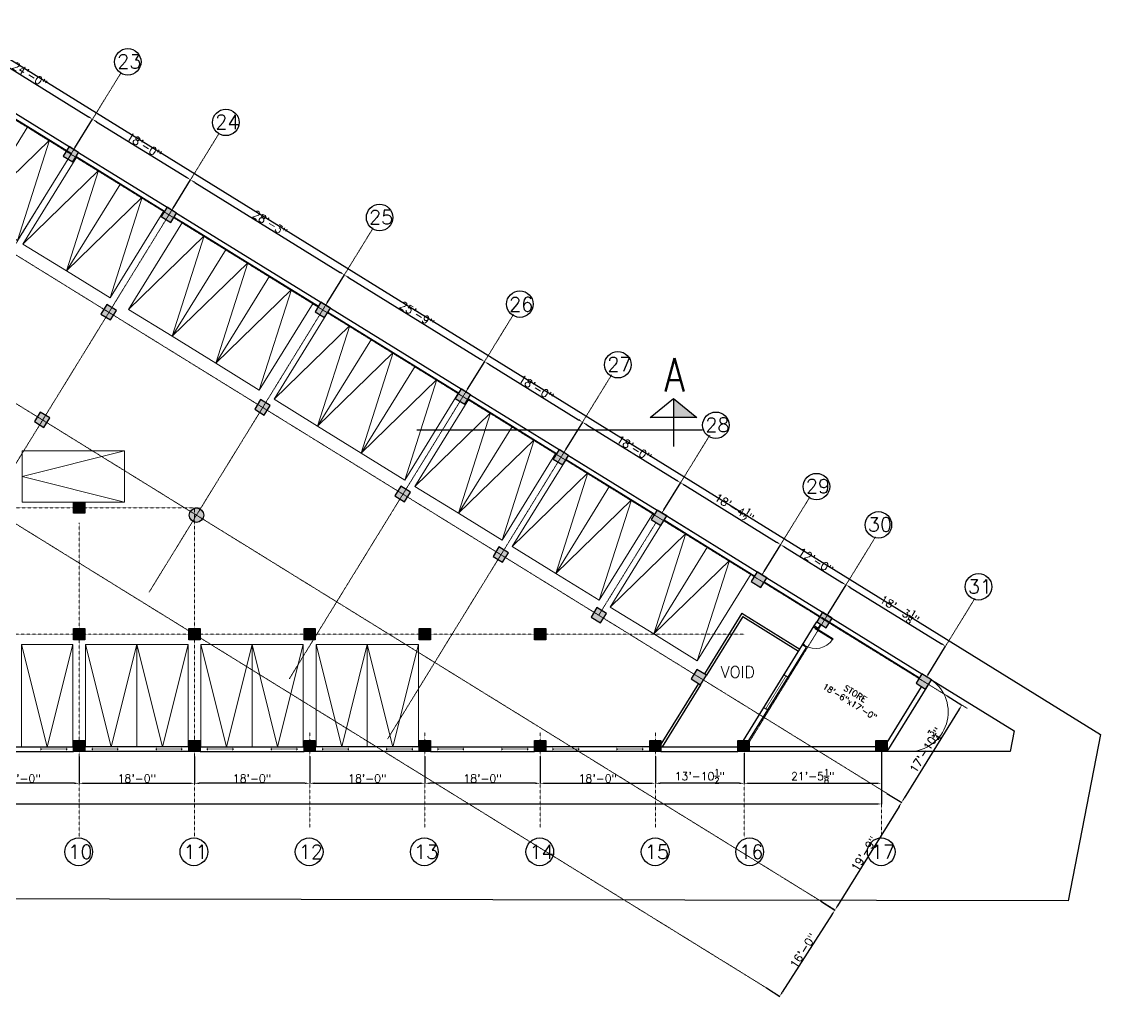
# Model space of a CAD drawing. Header units: inches. Extents: x -110725 to 51121, y 8404 to 44825.
# Drawn here: x -71027 to -69005, y 20104 to 21932 of the extents above; entities that cross this region are included whole.
import ezdxf
from ezdxf.enums import TextEntityAlignment as Align

# ---------------------------------------------------------------- set-up
doc = ezdxf.new("R2010")
doc.units = ezdxf.units.IN
doc.header["$LTSCALE"] = 0.1
doc.header["$MEASUREMENT"] = 0
doc.linetypes.add('CENTER', pattern=[2, 1.25, -0.25, 0.25, -0.25])
doc.linetypes.add('DASHED', pattern=[0.75, 0.5, -0.25])
doc.layers.get('0').update_dxf_attribs({"color": 1, "lineweight": 0})
doc.layers.get('Defpoints').update_dxf_attribs({"lineweight": 0})
for name, color, linetype in [('building', 6, 'Continuous'), ('Column Hatch', 7, 'Continuous'), ('COLUMNS', 200, 'Continuous'), ('GF', 1, 'Continuous'), ('GFT', 4, 'Continuous'), ('GFW', 5, 'Continuous'), ('PAIL', 10, 'Continuous')]:
    doc.layers.add(name, color=color, linetype=linetype)
for name, color, linetype, lineweight in [('CAR', 4, 'Continuous', 0), ('dim', 252, 'Continuous', 0), ('DOOR', 32, 'Continuous', 0), ('GRID', 8, 'CENTER', 0), ('terj block plan', 30, 'Continuous', 0), ('TEXT', 3, 'Continuous', 0)]:
    doc.layers.add(name, color=color, linetype=linetype, lineweight=lineweight)
doc.styles.add('ROMAND', font='romand.shx')
doc.styles.add('style1', font='simplex.shx', dxfattribs={"width": 0.8})
doc.dimstyles.new('DIM', dxfattribs={"dimtxt": 15, "dimasz": 9, "dimexe": 0.25, "dimexo": 3, "dimgap": 0.125, "dimtad": 1, "dimdec": 3, "dimzin": 3, "dimdsep": 46, "dimlunit": 4, "dimtxsty": 'ROMAND', "dimcen": 0.125, "dimaunit": 1, "dimadec": 0, "dimazin": 0, "dimtfac": 0.75, "dimtdec": 3, "dimtix": 1, "dimtofl": 0, "dimtmove": 2, "dimatfit": 3, "dimfxl": 1, "dimtolj": 1, "dimtzin": 3, "dimarcsym": 1})

# ---------------------------------------------------------------- blocks, each defined once
blk = doc.blocks.new('*D2836')
at = {"layer": 'Defpoints', "color": 0, "transparency": 16777216}
for p in [(-70487, 20557.5), (-70271, 20557.5), (-70271, 20504)]:
    blk.add_point(p, dxfattribs=at)
at = {"layer": 'dim', "color": 0, "lineweight": -2, "transparency": 16777216}
for p, q in [((-70487, 20554.5), (-70487, 20503.7)), ((-70271, 20554.5), (-70271, 20503.7)), ((-70478, 20504), (-70280, 20504))]:
    blk.add_line(p, q, dxfattribs=at)
at = {"layer": 'dim', "color": 0, "transparency": 16777216}
for points in [[(-70478, 20505.5), (-70478, 20502.5), (-70487, 20504)], [(-70280, 20505.5), (-70280, 20502.5), (-70271, 20504)]]:
    blk.add_solid(points, dxfattribs=at)
at = {"layer": 'dim', "color": 0, "transparency": 16777216, "insert": (-70379, 20513), "char_height": 15, "attachment_point": 5, "style": 'ROMAND'}
blk.add_mtext('\\A1;18\'-0"', dxfattribs=at)
blk = doc.blocks.new('*D2837')
at = {"layer": 'Defpoints', "color": 0, "transparency": 16777216}
for p in [(-70703, 20557.5), (-70487, 20557.5), (-70703, 20504)]:
    blk.add_point(p, dxfattribs=at)
at = {"layer": 'dim', "color": 0, "lineweight": -2, "transparency": 16777216}
for p, q in [((-70703, 20554.5), (-70703, 20503.7)), ((-70487, 20554.5), (-70487, 20503.7)), ((-70496, 20504), (-70694, 20504))]:
    blk.add_line(p, q, dxfattribs=at)
at = {"layer": 'dim', "color": 0, "transparency": 16777216}
for points in [[(-70694, 20505.5), (-70694, 20502.5), (-70703, 20504)], [(-70496, 20505.5), (-70496, 20502.5), (-70487, 20504)]]:
    blk.add_solid(points, dxfattribs=at)
at = {"layer": 'dim', "color": 0, "transparency": 16777216, "insert": (-70595, 20513), "char_height": 15, "attachment_point": 5, "style": 'ROMAND'}
blk.add_mtext('\\A1;18\'-0"', dxfattribs=at)
blk = doc.blocks.new('*D2838')
at = {"layer": 'Defpoints', "color": 0, "transparency": 16777216}
for p in [(-71135, 20557.5), (-70919, 20557.5), (-71135, 20504)]:
    blk.add_point(p, dxfattribs=at)
at = {"layer": 'dim', "color": 0, "lineweight": -2, "transparency": 16777216}
for p, q in [((-71135, 20554.5), (-71135, 20503.7)), ((-70919, 20554.5), (-70919, 20503.7)), ((-70928, 20504), (-71126, 20504))]:
    blk.add_line(p, q, dxfattribs=at)
at = {"layer": 'dim', "color": 0, "transparency": 16777216}
for points in [[(-71126, 20505.5), (-71126, 20502.5), (-71135, 20504)], [(-70928, 20505.5), (-70928, 20502.5), (-70919, 20504)]]:
    blk.add_solid(points, dxfattribs=at)
at = {"layer": 'dim', "color": 0, "transparency": 16777216, "insert": (-71027, 20513), "char_height": 15, "attachment_point": 5, "style": 'ROMAND'}
blk.add_mtext('\\A1;18\'-0"', dxfattribs=at)
blk = doc.blocks.new('*D2839')
at = {"layer": 'Defpoints', "color": 0, "transparency": 16777216}
for p in [(-70919, 20557.5), (-70703, 20557.5), (-70703, 20504)]:
    blk.add_point(p, dxfattribs=at)
at = {"layer": 'dim', "color": 0, "lineweight": -2, "transparency": 16777216}
for p, q in [((-70919, 20554.5), (-70919, 20503.7)), ((-70703, 20554.5), (-70703, 20503.7)), ((-70910, 20504), (-70712, 20504))]:
    blk.add_line(p, q, dxfattribs=at)
at = {"layer": 'dim', "color": 0, "transparency": 16777216}
for points in [[(-70910, 20505.5), (-70910, 20502.5), (-70919, 20504)], [(-70712, 20505.5), (-70712, 20502.5), (-70703, 20504)]]:
    blk.add_solid(points, dxfattribs=at)
at = {"layer": 'dim', "color": 0, "transparency": 16777216, "insert": (-70811, 20513), "char_height": 15, "attachment_point": 5, "style": 'ROMAND'}
blk.add_mtext('\\A1;18\'-0"', dxfattribs=at)
blk = doc.blocks.new('*D2840')
at = {"layer": 'Defpoints', "color": 0, "transparency": 16777216}
for p in [(-70271, 20557.5), (-70055, 20557.5), (-70271, 20504)]:
    blk.add_point(p, dxfattribs=at)
at = {"layer": 'dim', "color": 0, "lineweight": -2, "transparency": 16777216}
for p, q in [((-70271, 20554.5), (-70271, 20503.7)), ((-70055, 20554.5), (-70055, 20503.7)), ((-70064, 20504), (-70262, 20504))]:
    blk.add_line(p, q, dxfattribs=at)
at = {"layer": 'dim', "color": 0, "transparency": 16777216}
for points in [[(-70262, 20505.5), (-70262, 20502.5), (-70271, 20504)], [(-70064, 20505.5), (-70064, 20502.5), (-70055, 20504)]]:
    blk.add_solid(points, dxfattribs=at)
at = {"layer": 'dim', "color": 0, "transparency": 16777216, "insert": (-70163, 20513), "char_height": 15, "attachment_point": 5, "style": 'ROMAND'}
blk.add_mtext('\\A1;18\'-0"', dxfattribs=at)
blk = doc.blocks.new('*D2841')
at = {"layer": 'Defpoints', "color": 0, "transparency": 16777216}
for p in [(-70055, 20557.5), (-69839, 20557.5), (-69839, 20504)]:
    blk.add_point(p, dxfattribs=at)
at = {"layer": 'dim', "color": 0, "lineweight": -2, "transparency": 16777216}
for p, q in [((-70055, 20554.5), (-70055, 20503.7)), ((-69839, 20554.5), (-69839, 20503.7)), ((-70046, 20504), (-69848, 20504))]:
    blk.add_line(p, q, dxfattribs=at)
at = {"layer": 'dim', "color": 0, "transparency": 16777216}
for points in [[(-70046, 20505.5), (-70046, 20502.5), (-70055, 20504)], [(-69848, 20505.5), (-69848, 20502.5), (-69839, 20504)]]:
    blk.add_solid(points, dxfattribs=at)
at = {"layer": 'dim', "color": 0, "transparency": 16777216, "insert": (-69947, 20513), "char_height": 15, "attachment_point": 5, "style": 'ROMAND'}
blk.add_mtext('\\A1;18\'-0"', dxfattribs=at)
blk = doc.blocks.new('*D2842')
at = {"layer": 'Defpoints', "color": 0, "transparency": 16777216}
for p in [(-69839, 20557.5), (-69672.6, 20563.5), (-69839, 20504)]:
    blk.add_point(p, dxfattribs=at)
at = {"layer": 'dim', "color": 0, "lineweight": -2, "transparency": 16777216}
for p, q in [((-69839, 20554.5), (-69839, 20503.7)), ((-69672.6, 20560.5), (-69672.6, 20503.7)), ((-69681.6, 20504), (-69830, 20504))]:
    blk.add_line(p, q, dxfattribs=at)
at = {"layer": 'dim', "color": 0, "transparency": 16777216}
for points in [[(-69830, 20505.5), (-69830, 20502.5), (-69839, 20504)], [(-69681.6, 20505.5), (-69681.6, 20502.5), (-69672.6, 20504)]]:
    blk.add_solid(points, dxfattribs=at)
at = {"layer": 'dim', "color": 0, "transparency": 16777216, "insert": (-69755.8, 20517.2), "char_height": 15, "attachment_point": 5, "style": 'ROMAND'}
blk.add_mtext('\\A1;13\'-10{\\H0.75x;\\S1/2;}"', dxfattribs=at)
blk = doc.blocks.new('*D2846')
at = {"layer": 'Defpoints', "color": 0, "transparency": 16777216}
for p in [(-71174, 21843.9), (-70894, 21749.2), (-70928.7, 21693.1)]:
    blk.add_point(p, dxfattribs=at)
at = {"layer": 'dim', "color": 0, "lineweight": -2, "transparency": 16777216}
for p, q in [((-71172.4, 21846.5), (-71138.8, 21900.9)), ((-71131.3, 21895.9), (-70901.7, 21753.9)), ((-70927.1, 21695.6), (-70893.9, 21749.4))]:
    blk.add_line(p, q, dxfattribs=at)
at = {"layer": 'dim', "color": 0, "transparency": 16777216}
for points in [[(-71130.5, 21897.2), (-71132.1, 21894.6), (-71138.9, 21900.6)], [(-70900.9, 21755.2), (-70902.4, 21752.6), (-70894, 21749.2)]]:
    blk.add_solid(points, dxfattribs=at)
at = {"layer": 'dim', "color": 0, "transparency": 16777216, "insert": (-71011.7, 21832.6), "char_height": 15, "attachment_point": 5, "rotation": 328.2649, "style": 'ROMAND'}
blk.add_mtext('\\A1;24\'-0"', dxfattribs=at)
blk = doc.blocks.new('*D2847')
at = {"layer": 'Defpoints', "color": 0, "transparency": 16777216}
for p in [(-70928.7, 21693.1), (-70710.3, 21635.5), (-70744.7, 21579.9)]:
    blk.add_point(p, dxfattribs=at)
at = {"layer": 'dim', "color": 0, "lineweight": -2, "transparency": 16777216}
for p, q in [((-70927.1, 21695.6), (-70893.9, 21749.4)), ((-70886.3, 21744.4), (-70717.9, 21640.3)), ((-70743.1, 21582.5), (-70710.2, 21635.8))]:
    blk.add_line(p, q, dxfattribs=at)
at = {"layer": 'dim', "color": 0, "transparency": 16777216}
for points in [[(-70885.6, 21745.7), (-70887.1, 21743.1), (-70894, 21749.2)], [(-70717.2, 21641.5), (-70718.7, 21639), (-70710.3, 21635.5)]]:
    blk.add_solid(points, dxfattribs=at)
at = {"layer": 'dim', "color": 0, "transparency": 16777216, "insert": (-70797.4, 21700), "char_height": 15, "attachment_point": 5, "rotation": 328.2649, "style": 'ROMAND'}
blk.add_mtext('\\A1;18\'-0"', dxfattribs=at)
blk = doc.blocks.new('*D2848')
at = {"layer": 'Defpoints', "color": 0, "transparency": 16777216}
for p in [(-70744.7, 21579.9), (-70422, 21457.2), (-70455.9, 21402.3)]:
    blk.add_point(p, dxfattribs=at)
at = {"layer": 'dim', "color": 0, "lineweight": -2, "transparency": 16777216}
for p, q in [((-70743.1, 21582.5), (-70710.2, 21635.8)), ((-70702.6, 21630.8), (-70429.6, 21462)), ((-70454.4, 21404.9), (-70421.8, 21457.4))]:
    blk.add_line(p, q, dxfattribs=at)
at = {"layer": 'dim', "color": 0, "transparency": 16777216}
for points in [[(-70701.9, 21632.1), (-70703.4, 21629.5), (-70710.3, 21635.5)], [(-70428.8, 21463.2), (-70430.4, 21460.7), (-70422, 21457.2)]]:
    blk.add_solid(points, dxfattribs=at)
at = {"layer": 'dim', "color": 0, "transparency": 16777216, "insert": (-70561.4, 21554.1), "char_height": 15, "attachment_point": 5, "rotation": 328.2649, "style": 'ROMAND'}
blk.add_mtext('\\A1;28\'-3"', dxfattribs=at)
blk = doc.blocks.new('*D2849')
at = {"layer": 'Defpoints', "color": 0, "transparency": 16777216}
for p in [(-70455.9, 21402.3), (-70159.2, 21294.7), (-70192.7, 21240.5)]:
    blk.add_point(p, dxfattribs=at)
at = {"layer": 'dim', "color": 0, "lineweight": -2, "transparency": 16777216}
for p, q in [((-70454.4, 21404.9), (-70421.8, 21457.4)), ((-70414.3, 21452.5), (-70166.8, 21299.4)), ((-70191.1, 21243), (-70159, 21294.9))]:
    blk.add_line(p, q, dxfattribs=at)
at = {"layer": 'dim', "color": 0, "transparency": 16777216}
for points in [[(-70413.5, 21453.8), (-70415.1, 21451.2), (-70422, 21457.2)], [(-70166, 21300.7), (-70167.6, 21298.2), (-70159.2, 21294.7)]]:
    blk.add_solid(points, dxfattribs=at)
at = {"layer": 'dim', "color": 0, "transparency": 16777216, "insert": (-70285.8, 21383.7), "char_height": 15, "attachment_point": 5, "rotation": 328.2649, "style": 'ROMAND'}
blk.add_mtext('\\A1;25\'-9"', dxfattribs=at)
blk = doc.blocks.new('*D2850')
at = {"layer": 'Defpoints', "color": 0, "transparency": 16777216}
for p in [(-70192.7, 21240.5), (-69975.5, 21181.1), (-70008.7, 21127.3)]:
    blk.add_point(p, dxfattribs=at)
at = {"layer": 'dim', "color": 0, "lineweight": -2, "transparency": 16777216}
for p, q in [((-70191.1, 21243), (-70159, 21294.9)), ((-70151.5, 21290), (-69983.1, 21185.8)), ((-70007.2, 21129.9), (-69975.3, 21181.3))]:
    blk.add_line(p, q, dxfattribs=at)
at = {"layer": 'dim', "color": 0, "transparency": 16777216}
for points in [[(-70150.7, 21291.2), (-70152.3, 21288.7), (-70159.2, 21294.7)], [(-69982.3, 21187.1), (-69983.9, 21184.5), (-69975.5, 21181.1)]]:
    blk.add_solid(points, dxfattribs=at)
at = {"layer": 'dim', "color": 0, "transparency": 16777216, "insert": (-70062.6, 21245.6), "char_height": 15, "attachment_point": 5, "rotation": 328.2649, "style": 'ROMAND'}
blk.add_mtext('\\A1;18\'-0"', dxfattribs=at)
blk = doc.blocks.new('*D2851')
at = {"layer": 'Defpoints', "color": 0, "transparency": 16777216}
for p in [(-70008.7, 21127.3), (-69791.8, 21067.5), (-69824.7, 21014.2)]:
    blk.add_point(p, dxfattribs=at)
at = {"layer": 'dim', "color": 0, "lineweight": -2, "transparency": 16777216}
for p, q in [((-70007.2, 21129.9), (-69975.3, 21181.3)), ((-69967.8, 21176.3), (-69799.4, 21072.2)), ((-69823.2, 21016.7), (-69791.6, 21067.7))]:
    blk.add_line(p, q, dxfattribs=at)
at = {"layer": 'dim', "color": 0, "transparency": 16777216}
for points in [[(-69967, 21177.6), (-69968.6, 21175.1), (-69975.5, 21181.1)], [(-69798.6, 21073.5), (-69800.2, 21070.9), (-69791.8, 21067.5)]]:
    blk.add_solid(points, dxfattribs=at)
at = {"layer": 'dim', "color": 0, "transparency": 16777216, "insert": (-69878.9, 21132), "char_height": 15, "attachment_point": 5, "rotation": 328.2649, "style": 'ROMAND'}
blk.add_mtext('\\A1;18\'-0"', dxfattribs=at)
blk = doc.blocks.new('*D2852')
at = {"layer": 'Defpoints', "color": 0, "transparency": 16777216}
for p in [(-69824.7, 21014.2), (-69604.2, 20951.5), (-69636.9, 20898.7)]:
    blk.add_point(p, dxfattribs=at)
at = {"layer": 'dim', "color": 0, "lineweight": -2, "transparency": 16777216}
for p, q in [((-69823.2, 21016.7), (-69791.6, 21067.7)), ((-69784.1, 21062.7), (-69611.9, 20956.2)), ((-69635.3, 20901.2), (-69604.1, 20951.7))]:
    blk.add_line(p, q, dxfattribs=at)
at = {"layer": 'dim', "color": 0, "transparency": 16777216}
for points in [[(-69783.3, 21064), (-69784.9, 21061.5), (-69791.8, 21067.5)], [(-69611.1, 20957.5), (-69612.7, 20954.9), (-69604.2, 20951.5)]]:
    blk.add_solid(points, dxfattribs=at)
at = {"layer": 'dim', "color": 0, "transparency": 16777216, "insert": (-69691, 21020.7), "char_height": 15, "attachment_point": 5, "rotation": 328.2649, "style": 'ROMAND'}
blk.add_mtext('\\A1;18\'-4{\\H0.75x;\\S1/2;}"', dxfattribs=at)
blk = doc.blocks.new('*D2855')
at = {"layer": 'Defpoints', "color": 0, "transparency": 16777216}
for p in [(-69415.4, 20565.4), (-72961, 20490), (-69415.4, 20465.2)]:
    blk.add_point(p, dxfattribs=at)
at = {"layer": 'dim', "color": 0, "lineweight": -2, "transparency": 16777216}
for p, q in [((-69415.4, 20562.4), (-69415.4, 20465)), ((-72961, 20487), (-72961, 20465)), ((-72952, 20465.2), (-69424.4, 20465.2))]:
    blk.add_line(p, q, dxfattribs=at)
at = {"layer": 'dim', "color": 0, "transparency": 16777216}
for points in [[(-72952, 20466.7), (-72952, 20463.7), (-72961, 20465.2)], [(-69424.4, 20466.7), (-69424.4, 20463.7), (-69415.4, 20465.2)]]:
    blk.add_solid(points, dxfattribs=at)
at = {"layer": 'dim', "color": 0, "transparency": 16777216, "insert": (-71188.2, 20478.5), "char_height": 15, "attachment_point": 5, "style": 'ROMAND'}
blk.add_mtext('\\A1;295\'-5{\\H0.75x;\\S5/8;}"', dxfattribs=at)
blk = doc.blocks.new('*D2860')
at = {"layer": 'Defpoints', "color": 0, "transparency": 16777216}
for p in [(-69294.6, 20669.3), (-69407.6, 20486.6), (-69377.6, 20468.1)]:
    blk.add_point(p, dxfattribs=at)
at = {"layer": 'dim', "color": 0, "lineweight": -2, "transparency": 16777216}
for p, q in [((-69292.1, 20667.7), (-69264.5, 20650.6)), ((-69269.4, 20643.1), (-69372.9, 20475.8)), ((-69405, 20485.1), (-69377.4, 20468))]:
    blk.add_line(p, q, dxfattribs=at)
at = {"layer": 'dim', "color": 0, "transparency": 16777216}
for points in [[(-69270.7, 20643.9), (-69268.1, 20642.3), (-69264.7, 20650.7)], [(-69374.2, 20476.5), (-69371.6, 20475), (-69377.6, 20468.1)]]:
    blk.add_solid(points, dxfattribs=at)
at = {"layer": 'dim', "color": 0, "transparency": 16777216, "insert": (-69332.4, 20566.4), "char_height": 15, "attachment_point": 5, "rotation": 58.2649, "style": 'ROMAND'}
blk.add_mtext('\\A1;17\'-10{\\H0.75x;\\S3/4;}"', dxfattribs=at)
blk = doc.blocks.new('*D2861')
at = {"layer": 'Defpoints', "color": 0, "transparency": 16777216}
for p in [(-69407.6, 20486.6), (-69532.3, 20285.1), (-69502.3, 20266.5)]:
    blk.add_point(p, dxfattribs=at)
at = {"layer": 'dim', "color": 0, "lineweight": -2, "transparency": 16777216}
for p, q in [((-69405, 20485.1), (-69377.4, 20468)), ((-69382.4, 20460.5), (-69497.6, 20274.2)), ((-69529.7, 20283.5), (-69502.1, 20266.4))]:
    blk.add_line(p, q, dxfattribs=at)
at = {"layer": 'dim', "color": 0, "transparency": 16777216}
for points in [[(-69383.7, 20461.2), (-69381.1, 20459.7), (-69377.6, 20468.1)], [(-69498.8, 20275), (-69496.3, 20273.4), (-69502.3, 20266.5)]]:
    blk.add_solid(points, dxfattribs=at)
at = {"layer": 'dim', "color": 0, "transparency": 16777216, "insert": (-69447.7, 20372.1), "char_height": 15, "attachment_point": 5, "rotation": 58.2649, "style": 'ROMAND'}
blk.add_mtext('\\A1;19\'-9"', dxfattribs=at)
blk = doc.blocks.new('*D2862')
at = {"layer": 'Defpoints', "color": 0, "transparency": 16777216}
for p in [(-69529.7, 20283.5), (-69633.3, 20121.8), (-69606.2, 20104.5)]:
    blk.add_point(p, dxfattribs=at)
at = {"layer": 'dim', "color": 0, "lineweight": -2, "transparency": 16777216}
for p, q in [((-69527.2, 20281.9), (-69502.5, 20266.1)), ((-69507.5, 20258.6), (-69601.4, 20112.1)), ((-69630.7, 20120.2), (-69606, 20104.3))]:
    blk.add_line(p, q, dxfattribs=at)
at = {"layer": 'dim', "color": 0, "transparency": 16777216}
for points in [[(-69508.8, 20259.4), (-69506.3, 20257.8), (-69502.7, 20266.2)], [(-69602.6, 20112.9), (-69600.1, 20111.2), (-69606.2, 20104.5)]]:
    blk.add_solid(points, dxfattribs=at)
at = {"layer": 'dim', "color": 0, "transparency": 16777216, "insert": (-69562.1, 20190.2), "char_height": 15, "attachment_point": 5, "rotation": 57.3698, "style": 'ROMAND'}
blk.add_mtext('\\A1;16\'-0"', dxfattribs=at)
blk = doc.blocks.new('*D2863')
at = {"layer": 'Defpoints', "color": 0, "transparency": 16777216}
for p in [(-69672.6, 20563.5), (-69415.4, 20563.5), (-69415.4, 20504)]:
    blk.add_point(p, dxfattribs=at)
at = {"layer": 'dim', "color": 0, "lineweight": -2, "transparency": 16777216}
for p, q in [((-69672.6, 20560.5), (-69672.6, 20503.7)), ((-69415.4, 20560.5), (-69415.4, 20503.7)), ((-69663.6, 20504), (-69424.4, 20504))]:
    blk.add_line(p, q, dxfattribs=at)
at = {"layer": 'dim', "color": 0, "transparency": 16777216}
for points in [[(-69663.6, 20505.5), (-69663.6, 20502.5), (-69672.6, 20504)], [(-69424.4, 20505.5), (-69424.4, 20502.5), (-69415.4, 20504)]]:
    blk.add_solid(points, dxfattribs=at)
at = {"layer": 'dim', "color": 0, "transparency": 16777216, "insert": (-69544, 20517.2), "char_height": 15, "attachment_point": 5, "style": 'ROMAND'}
blk.add_mtext('\\A1;21\'-5{\\H0.75x;\\S1/8;}"', dxfattribs=at)
blk = doc.blocks.new('*D2864')
at = {"layer": 'Defpoints', "color": 0, "transparency": 16777216}
for p in [(-69636.9, 20898.6), (-69481.8, 20875.7), (-69516.6, 20819.3)]:
    blk.add_point(p, dxfattribs=at)
at = {"layer": 'dim', "color": 0, "lineweight": -2, "transparency": 16777216}
for p, q in [((-69635.3, 20901.2), (-69604.1, 20951.7)), ((-69596.6, 20946.7), (-69489.4, 20880.5)), ((-69515.1, 20821.9), (-69481.6, 20875.9))]:
    blk.add_line(p, q, dxfattribs=at)
at = {"layer": 'dim', "color": 0, "transparency": 16777216}
for points in [[(-69595.8, 20948), (-69597.4, 20945.5), (-69604.2, 20951.5)], [(-69488.6, 20881.7), (-69490.2, 20879.2), (-69481.8, 20875.7)]]:
    blk.add_solid(points, dxfattribs=at)
at = {"layer": 'dim', "color": 0, "transparency": 16777216, "insert": (-69538.2, 20921.3), "char_height": 15, "attachment_point": 5, "rotation": 328.2649, "style": 'ROMAND'}
blk.add_mtext('\\A1;12\'-0"', dxfattribs=at)
blk = doc.blocks.new('*D2865')
at = {"layer": 'Defpoints', "color": 0, "transparency": 16777216}
for p in [(-69516.6, 20819.3), (-69295.1, 20761), (-69330.2, 20704.3)]:
    blk.add_point(p, dxfattribs=at)
at = {"layer": 'dim', "color": 0, "lineweight": -2, "transparency": 16777216}
for p, q in [((-69515.1, 20821.9), (-69481.5, 20876.3)), ((-69474, 20871.4), (-69302.8, 20765.8)), ((-69328.6, 20706.8), (-69295, 20761.3))]:
    blk.add_line(p, q, dxfattribs=at)
at = {"layer": 'dim', "color": 0, "transparency": 16777216}
for points in [[(-69473.2, 20872.7), (-69474.7, 20870.1), (-69481.6, 20876.1)], [(-69302, 20767), (-69303.6, 20764.5), (-69295.1, 20761)]]:
    blk.add_solid(points, dxfattribs=at)
at = {"layer": 'dim', "color": 0, "transparency": 16777216, "insert": (-69381.4, 20829.9), "char_height": 15, "attachment_point": 5, "rotation": 328.3264, "style": 'ROMAND'}
blk.add_mtext('\\A1;18\'-3{\\H0.75x;\\S1/8;}"', dxfattribs=at)
blk = doc.blocks.new('D2')
for p, q in [((-3, 34.9), (-1.5, 34.9)), ((-3, 1.9), (-3, 34.9)), ((-1.5, 34.9), (-1.5, 1.9)), ((-34.5, 1.9), (-36, 1.9)), ((-36, 1.9), (-36, -1.9)), ((-34.5, 0.4), (-34.5, 1.9)), ((-33.8, 0.4), (-34.5, 0.4)), ((-33.8, -1.9), (-33.8, 0.4)), ((-1.5, 1.9), (-3, 1.9)), ((-2.2, 0.4), (-2.2, -1.9)), ((-1.5, 0.4), (-2.2, 0.4)), ((0, 1.9), (-1.5, 1.9)), ((-1.5, 1.9), (-1.5, 0.4)), ((0, -1.9), (0, 1.9)), ((-36, -1.9), (-33.8, -1.9)), ((-2.2, -1.9), (0, -1.9))]:
    blk.add_line(p, q)
blk.add_arc((-1.5, 1.9), 33, 92.6053, 180)
blk = doc.blocks.new('A$C27DA2153')
at = {"layer": 'CAR', "linetype": 'Continuous'}
for q in [(0, 192), (96, 192)]:
    blk.add_line((48, 0), q, dxfattribs=at)
blk.add_lwpolyline([(0, 0), (96, 0), (96, 192), (0, 192)], close=True, dxfattribs=at)

msp = doc.modelspace()

# ---------------------------------------------------------------- hatches: boundary and pattern name
at = {"layer": 'Column Hatch'}
for points in [[(-70920.13941, 21686.9221), (-70937.99974, 21697.96797), (-70949.00046, 21680.07979), (-70931.14013, 21669.03392)], [(-70736.43309, 21573.30745), (-70754.29343, 21584.35332), (-70765.29415, 21566.46514), (-70747.43382, 21555.41927)], [(-70849.3903, 21390.66361), (-70867.25063, 21401.70948), (-70878.25136, 21383.8213), (-70860.39102, 21372.77543)], [(-70448.11624, 21394.99557), (-70465.97658, 21406.04143), (-70476.9773, 21388.15326), (-70459.11697, 21377.10739)], [(-70185.31416, 21232.4635), (-70203.1745, 21243.50937), (-70214.17522, 21225.62119), (-70196.31488, 21214.57532)], [(-70561.07345, 21212.35173), (-70578.93379, 21223.3976), (-70589.93451, 21205.50942), (-70572.07417, 21194.46355)], [(-70974.05042, 21189.09761), (-70991.91076, 21200.14347), (-71002.91148, 21182.2553), (-70985.05114, 21171.20943)], [(-70001.60785, 21118.84885), (-70019.46818, 21129.89471), (-70030.46891, 21112.00654), (-70012.60857, 21100.96067)], [(-70298.27137, 21049.81966), (-70316.1317, 21060.86553), (-70327.13242, 21042.97735), (-70309.27209, 21031.93148)], [(-70908.54468, 21031.26943), (-70929.54468, 21031.26943), (-70929.54468, 21010.26943), (-70908.54468, 21010.26943)], [(-69817.90154, 21005.23419), (-69835.76187, 21016.28006), (-69846.7626, 20998.39189), (-69828.90226, 20987.34602)], [(-70114.56505, 20936.20501), (-70132.42539, 20947.25088), (-70143.42611, 20929.3627), (-70125.56578, 20918.31683)], [(-69648.22835, 20900.29844), (-69659.22907, 20882.41026), (-69641.36873, 20871.36439), (-69630.36801, 20889.25257)], [(-69930.859, 20822.59051), (-69948.71933, 20833.63638), (-69959.72006, 20815.7482), (-69941.85972, 20804.70234)], [(-69507.87616, 20813.54364), (-69525.7365, 20824.58951), (-69536.73722, 20806.70133), (-69518.87688, 20795.65546)], [(-70908.54468, 20794.26943), (-70929.54468, 20794.26943), (-70929.54468, 20773.26943), (-70908.54468, 20773.26943)], [(-70692.54468, 20794.26943), (-70713.54468, 20794.26943), (-70713.54468, 20773.26943), (-70692.54468, 20773.26943)], [(-70476.54468, 20794.26943), (-70497.54468, 20794.26943), (-70497.54468, 20773.26943), (-70476.54468, 20773.26943)], [(-70260.54468, 20794.26943), (-70281.54468, 20794.26943), (-70281.54468, 20773.26943), (-70260.54468, 20773.26943)], [(-70044.54468, 20794.26943), (-70065.54468, 20794.26943), (-70065.54468, 20773.26943), (-70044.54468, 20773.26943)], [(-69743.32522, 20706.60873), (-69761.18555, 20717.6546), (-69772.18628, 20699.76642), (-69754.32594, 20688.72056)], [(-69321.52903, 20698.26858), (-69339.38936, 20709.31445), (-69350.39009, 20691.42627), (-69332.52977, 20680.38041)], [(-70908.54468, 20584.52157), (-70929.54468, 20584.52157), (-70929.54468, 20563.52157), (-70908.54468, 20563.52157)], [(-70692.54468, 20584.52157), (-70713.54468, 20584.52157), (-70713.54468, 20563.52157), (-70692.54468, 20563.52157)], [(-70476.54468, 20584.52157), (-70497.54468, 20584.52157), (-70497.54468, 20563.52157), (-70476.54468, 20563.52157)], [(-70260.54468, 20584.52157), (-70281.54468, 20584.52157), (-70281.54468, 20563.52157), (-70260.54468, 20563.52157)], [(-70044.54468, 20584.52157), (-70065.54468, 20584.52157), (-70065.54468, 20563.52157), (-70044.54468, 20563.52157)], [(-69828.54468, 20584.52157), (-69849.54468, 20584.52157), (-69849.54468, 20563.52157), (-69828.54468, 20563.52157)], [(-69663.45927, 20584.52157), (-69684.45927, 20584.52157), (-69684.45927, 20563.52157), (-69663.45927, 20563.52157)], [(-69425.92219, 20584.52157), (-69404.92219, 20584.52157), (-69404.92219, 20563.52157), (-69425.92219, 20563.52157)]]:
    msp.add_hatch(color=256, dxfattribs=at).paths.add_polyline_path(points)
h = msp.add_hatch(color=256, dxfattribs=at)
edge = h.paths.add_edge_path()
edge.add_arc((-70699.19394, 21006.76456), 13.5, 0, 360)
at = {"layer": 'GF'}
msp.add_hatch(color=256, dxfattribs=at).paths.add_polyline_path([(-69805.16605, 21189.82131), (-69805.16605, 21225.31761), (-69761.67372, 21189.82131)])

# ---------------------------------------------------------------- linework, layer by layer
at = {"layer": 'building', "linetype": 'Continuous', "elevation": 1.07221}
msp.add_lwpolyline([(-82363.96556, 20306.54046), (-82422.17266, 20691.55207), (-82426.53036, 20787.09078), (-78972.28216, 26306.46684), (-78664.00258, 26390.86365), (-72606.82031, 22826.982), (-69004.89578, 20595.17907), (-69065.49794, 20283.36427), (-82363.96556, 20306.54046)], dxfattribs=at)
at = {"layer": 'COLUMNS', "elevation": 1.07221}
for points in [[(-70949.00046, 21680.07979), (-70931.14013, 21669.03392), (-70920.13941, 21686.9221), (-70937.99974, 21697.96797)], [(-70765.29415, 21566.46514), (-70747.43382, 21555.41927), (-70736.43309, 21573.30745), (-70754.29343, 21584.35332)], [(-70878.25136, 21383.8213), (-70860.39102, 21372.77543), (-70849.3903, 21390.66361), (-70867.25063, 21401.70948)], [(-70476.9773, 21388.15326), (-70459.11697, 21377.10739), (-70448.11624, 21394.99557), (-70465.97658, 21406.04143)], [(-70214.17522, 21225.62119), (-70196.31488, 21214.57532), (-70185.31416, 21232.4635), (-70203.1745, 21243.50937)], [(-70589.93451, 21205.50942), (-70572.07417, 21194.46355), (-70561.07345, 21212.35173), (-70578.93379, 21223.3976)], [(-71002.91148, 21182.2553), (-70985.05114, 21171.20943), (-70974.05042, 21189.09761), (-70991.91076, 21200.14347)], [(-70030.46891, 21112.00654), (-70012.60857, 21100.96067), (-70001.60785, 21118.84885), (-70019.46818, 21129.89471)], [(-70327.13242, 21042.97735), (-70309.27209, 21031.93148), (-70298.27137, 21049.81966), (-70316.1317, 21060.86553)], [(-70929.54468, 21031.26943), (-70908.54468, 21031.26943), (-70908.54468, 21010.26943), (-70929.54468, 21010.26943)], [(-69846.7626, 20998.39189), (-69828.90226, 20987.34602), (-69817.90154, 21005.23419), (-69835.76187, 21016.28006)], [(-70143.42611, 20929.3627), (-70125.56578, 20918.31683), (-70114.56505, 20936.20501), (-70132.42539, 20947.25088)], [(-69659.22907, 20882.41026), (-69641.36873, 20871.36439), (-69630.36801, 20889.25257), (-69648.22835, 20900.29844)], [(-69959.72006, 20815.7482), (-69941.85972, 20804.70234), (-69930.859, 20822.59051), (-69948.71933, 20833.63638)], [(-69536.73722, 20806.70133), (-69518.87688, 20795.65546), (-69507.87616, 20813.54364), (-69525.7365, 20824.58951)], [(-70929.54468, 20794.26943), (-70908.54468, 20794.26943), (-70908.54468, 20773.26943), (-70929.54468, 20773.26943)], [(-70713.54468, 20794.26943), (-70692.54468, 20794.26943), (-70692.54468, 20773.26943), (-70713.54468, 20773.26943)], [(-70497.54468, 20794.26943), (-70476.54468, 20794.26943), (-70476.54468, 20773.26943), (-70497.54468, 20773.26943)], [(-70281.54468, 20794.26943), (-70260.54468, 20794.26943), (-70260.54468, 20773.26943), (-70281.54468, 20773.26943)], [(-70065.54468, 20794.26943), (-70044.54468, 20794.26943), (-70044.54468, 20773.26943), (-70065.54468, 20773.26943)], [(-69772.18628, 20699.76642), (-69754.32594, 20688.72056), (-69743.32522, 20706.60873), (-69761.18555, 20717.6546)], [(-69350.39009, 20691.42627), (-69332.52975, 20680.3804), (-69321.52903, 20698.26858), (-69339.38936, 20709.31445)], [(-70929.54468, 20584.52157), (-70908.54468, 20584.52157), (-70908.54468, 20563.52157), (-70929.54468, 20563.52157)], [(-70713.54468, 20584.52157), (-70692.54468, 20584.52157), (-70692.54468, 20563.52157), (-70713.54468, 20563.52157)], [(-70497.54468, 20584.52157), (-70476.54468, 20584.52157), (-70476.54468, 20563.52157), (-70497.54468, 20563.52157)], [(-70281.54468, 20584.52157), (-70260.54468, 20584.52157), (-70260.54468, 20563.52157), (-70281.54468, 20563.52157)], [(-70065.54468, 20584.52157), (-70044.54468, 20584.52157), (-70044.54468, 20563.52157), (-70065.54468, 20563.52157)], [(-69849.54468, 20584.52157), (-69828.54468, 20584.52157), (-69828.54468, 20563.52157), (-69849.54468, 20563.52157)], [(-69684.45927, 20584.52157), (-69663.45927, 20584.52157), (-69663.45927, 20563.52157), (-69684.45927, 20563.52157)], [(-69425.92219, 20584.52157), (-69404.92219, 20584.52157), (-69404.92219, 20563.52157), (-69425.92219, 20563.52157)]]:
    msp.add_lwpolyline(points, close=True, dxfattribs=at)
at = {"layer": 'COLUMNS'}
msp.add_circle((-70699.19394, 21006.76456, 1.07221), 13.5, dxfattribs=at)
at = {"layer": 'GF'}
for p, q in [((-71169.81508, 21830.75389, 1.07221), (-70942.73367, 21690.31356, 1.07221)), ((-71165.08115, 21838.4083, 1.07221), (-70937.99974, 21697.96797, 1.07221)), ((-70924.87333, 21679.26769, 1.07221), (-70759.00803, 21576.68696, 1.07221)), ((-70920.13941, 21686.9221, 1.07221), (-70754.29343, 21584.35332, 1.07221)), ((-70741.14769, 21565.64109, 1.07221), (-70470.71051, 21398.38703, 1.07221)), ((-70736.43309, 21573.30745, 1.07221), (-70465.97658, 21406.04143, 1.07221)), ((-70448.11624, 21394.99557, 1.07221), (-70203.1745, 21243.50937, 1.07221)), ((-70452.85017, 21387.34116, 1.07221), (-70207.90842, 21235.85496, 1.07221)), ((-70190.04809, 21224.80909, 1.07221), (-70024.20211, 21122.24031, 1.07221)), ((-70185.31416, 21232.4635, 1.07221), (-70019.46818, 21129.89471, 1.07221)), ((-69805.16605, 21225.31761, 1.07221), (-69805.16605, 21135.32696, 1.07221)), ((-69750.80064, 21165.87433, 1.07221), (-70286.08655, 21165.87433, 1.07221)), ((-70001.60785, 21118.84885, 1.07221), (-69835.76187, 21016.28006, 1.07221)), ((-70006.34178, 21111.19444, 1.07221), (-69840.4958, 21008.62566, 1.07221)), ((-69822.63547, 20997.57979, 1.07221), (-69652.96228, 20892.64404, 1.07221)), ((-69817.90154, 21005.23419, 1.07221), (-69648.22835, 20900.29844, 1.07221)), ((-69630.36801, 20889.25257, 1.07221), (-69525.75374, 20824.56147, 1.07221)), ((-69635.10149, 20881.59789, 1.07221), (-69530.46833, 20816.89511, 1.07221)), ((-69527.92279, 20815.30748, 1.07221), (-69344.10842, 20701.64083, 1.07221)), ((-69523.20883, 20822.9728, 1.07221), (-69339.39334, 20709.30799, 1.07221)), ((-69523.20279, 20822.98258, 1.07221), (-69418.58859, 20758.29297, 1.07221)), ((-69541.47081, 20799.04733, 1.07221), (-69536.75303, 20806.67563, 1.07221)), ((-69533.79923, 20794.30279, 1.07221), (-69541.47081, 20799.04733, 1.07221)), ((-69533.79923, 20794.30279, 1.07221), (-69529.06558, 20801.95674, 1.07221)), ((-69674.14599, 20584.52157, 1.07221), (-69563.56247, 20763.32678, 1.07221)), ((-69663.59473, 20584.52157, 1.07221), (-69555.8764, 20758.57326, 1.07221)), ((-69555.87015, 20758.5694, 1.07221), (-69563.56247, 20763.32678, 1.07221)), ((-69404.92219, 20563.52157, 1.07221), (-69321.52903, 20698.26858, 1.07221)), ((-69404.92219, 20580.62352, 1.07221), (-69340.22927, 20685.14223, 1.07221)), ((-71124.54468, 20572.52157, 1.07221), (-70929.54468, 20572.52157, 1.07221)), ((-70713.54468, 20572.52157, 1.07221), (-70908.54468, 20572.52157, 1.07221)), ((-70692.54468, 20572.52157, 1.07221), (-70497.54468, 20572.52157, 1.07221)), ((-70281.54468, 20572.52157, 1.07221), (-70476.54468, 20572.52157, 1.07221)), ((-70260.54468, 20572.52157, 1.07221), (-70065.54468, 20572.52157, 1.07221)), ((-69849.54468, 20572.52157, 1.07221), (-70044.54468, 20572.52157, 1.07221)), ((-69828.54468, 20572.52157, 1.07221), (-69684.45927, 20572.52157, 1.07221)), ((-69425.92219, 20572.52157, 1.07221), (-69672.44189, 20572.52157, 1.07221)), ((-71124.54468, 20563.52157, 1.07221), (-70929.54468, 20563.52157, 1.07221)), ((-70713.54468, 20563.52157, 1.07221), (-70908.54468, 20563.52157, 1.07221)), ((-70692.54468, 20563.52157, 1.07221), (-70497.54468, 20563.52157, 1.07221)), ((-70281.54468, 20563.52157, 1.07221), (-70476.54468, 20563.52157, 1.07221)), ((-70260.54468, 20563.52157, 1.07221), (-70065.54468, 20563.52157, 1.07221)), ((-69849.54468, 20563.52157, 1.07221), (-70044.54468, 20563.52157, 1.07221)), ((-69828.54468, 20563.52157, 1.07221), (-69684.45927, 20563.52157, 1.07221)), ((-69425.92219, 20563.52157, 1.07221), (-69672.44189, 20563.52157, 1.07221))]:
    msp.add_line(p, q, dxfattribs=at)
at = {"layer": 'GF', "elevation": 1.07221}
msp.add_lwpolyline([(-69805.16605, 21225.31761), (-69761.67372, 21189.82131), (-69848.65838, 21189.82131)], close=True, dxfattribs=at)
at = {"layer": 'GFT'}
for centre, radius in [((-70827.99428, 21856.8007, 22.91185), 24.8276), ((-70644.24398, 21743.25849, 22.91185), 24.8276), ((-70355.94629, 21564.91769, 22.91185), 24.8276), ((-70093.09605, 21402.46535, 22.91185), 24.8276), ((-69909.4144, 21288.81214, 22.91185), 24.8276), ((-69725.6641, 21175.26993, 22.91185), 24.8276), ((-69537.18305, 21060.32261, 22.91185), 24.8276), ((-69421.02102, 20988.52965, 1.07221), 24.8276), ((-69233.44165, 20872.50399, 22.91185), 24.8276), ((-70920.04468, 20375.49635, 1.07221), 25.98162), ((-70704.04468, 20375.49635, 1.07221), 25.98162), ((-70488.04468, 20375.49635, 1.07221), 25.98162), ((-70272.04468, 20375.49635, 1.07221), 25.98162), ((-70055.73408, 20375.49635, 1.07221), 25.98162), ((-69839.42349, 20375.49635, 1.07221), 25.98162), ((-69662.44569, 20375.49635, 1.07221), 25.98162), ((-69415.801, 20375.49635, 1.07221), 25.98162)]:
    msp.add_circle(centre, radius, dxfattribs=at)
at = {"layer": 'GFW', "color": 2}
for p, q in [((-69676.73734, 20822.73072, 1.07221), (-69747.10731, 20708.9478, 1.07221)), ((-69675.2771, 20816.53655, 1.07221), (-69743.28011, 20706.58083, 1.07221)), ((-69676.73734, 20822.73072, 1.07221), (-69568.2999, 20755.66671, 1.07221)), ((-69675.2771, 20816.53655, 1.07221), (-69570.66687, 20751.83951, 1.07221)), ((-69758.15314, 20691.08752, 1.07221), (-69828.54468, 20577.26972, 1.07221)), ((-69754.32594, 20688.72056, 1.07221), (-69826.19014, 20572.52157, 1.07221))]:
    msp.add_line(p, q, dxfattribs=at)
at = {"layer": 'GFW'}
msp.add_line((-69563.56652, 20763.32928, 1.07221), (-69541.47486, 20799.04984, 1.07221), dxfattribs=at)
at = {"layer": 'GFW', "linetype": 'DASHED'}
for p, q in [((-69590.59515, 20702.48204, 1.07221), (-69598.26022, 20707.22256, 1.07221)), ((-69628.46658, 20641.2468, 1.07221), (-69636.13165, 20645.98732, 1.07221)), ((-70991.04468, 20572.52157, 1.07221), (-70991.04468, 20563.52157, 1.07221)), ((-70943.04468, 20572.52157, 1.07221), (-70943.04468, 20563.52157, 1.07221)), ((-70895.04468, 20572.52157, 1.07221), (-70895.04468, 20563.52157, 1.07221)), ((-70847.04468, 20572.52157, 1.07221), (-70847.04468, 20563.52157, 1.07221)), ((-70775.04468, 20572.52157, 1.07221), (-70775.04468, 20563.52157, 1.07221)), ((-70727.04468, 20572.52157, 1.07221), (-70727.04468, 20563.52157, 1.07221)), ((-70679.04468, 20572.52157, 1.07221), (-70679.04468, 20563.52157, 1.07221)), ((-70631.04468, 20572.52157, 1.07221), (-70631.04468, 20563.52157, 1.07221)), ((-70559.04468, 20572.52157, 1.07221), (-70559.04468, 20563.52157, 1.07221)), ((-70511.04468, 20572.52157, 1.07221), (-70511.04468, 20563.52157, 1.07221)), ((-70463.04468, 20572.52157, 1.07221), (-70463.04468, 20563.52157, 1.07221)), ((-70415.04468, 20572.52157, 1.07221), (-70415.04468, 20563.52157, 1.07221)), ((-70343.04468, 20572.52157, 1.07221), (-70343.04468, 20563.52157, 1.07221)), ((-70295.04468, 20572.52157, 1.07221), (-70295.04468, 20563.52157, 1.07221)), ((-70247.04468, 20572.52157, 1.07221), (-70247.04468, 20563.52157, 1.07221)), ((-70199.04468, 20572.52157, 1.07221), (-70199.04468, 20563.52157, 1.07221)), ((-70127.04468, 20572.52157, 1.07221), (-70127.04468, 20563.52157, 1.07221)), ((-70079.04468, 20572.52157, 1.07221), (-70079.04468, 20563.52157, 1.07221)), ((-70031.04468, 20572.52157, 1.07221), (-70031.04468, 20563.52157, 1.07221)), ((-69983.04468, 20572.52157, 1.07221), (-69983.04468, 20563.52157, 1.07221)), ((-69911.04468, 20572.52157, 1.07221), (-69911.04468, 20563.52157, 1.07221)), ((-69863.04468, 20572.52157, 1.07221), (-69863.04468, 20563.52157, 1.07221))]:
    msp.add_line(p, q, dxfattribs=at)
at = {"layer": 'GFW', "linetype": 'DASHED', "const_width": 1.25, "elevation": 1.07221}
for points in [[(-69594.42769, 20704.8523), (-69632.29912, 20643.61706)], [(-70943.04468, 20568.02157), (-70991.04468, 20568.02157)], [(-70895.04468, 20568.02157), (-70847.04468, 20568.02157)], [(-70727.04468, 20568.02157), (-70775.04468, 20568.02157)], [(-70679.04468, 20568.02157), (-70631.04468, 20568.02157)], [(-70511.04468, 20568.02157), (-70559.04468, 20568.02157)], [(-70463.04468, 20568.02157), (-70415.04468, 20568.02157)], [(-70295.04468, 20568.02157), (-70343.04468, 20568.02157)], [(-70247.04468, 20568.02157), (-70199.04468, 20568.02157)], [(-70079.04468, 20568.02157), (-70127.04468, 20568.02157)], [(-70031.04468, 20568.02157), (-69983.04468, 20568.02157)], [(-69863.04468, 20568.02157), (-69911.04468, 20568.02157)]]:
    msp.add_lwpolyline(points, dxfattribs=at)
at = {"layer": 'GRID'}
for p, q in [((-72835.42601, 22859.0872, 1.07221), (-69253.82493, 20644.01712, 1.07221)), ((-72835.41996, 22859.09698, 1.07221), (-69264.68922, 20650.74974, 1.07221)), ((-72948.37717, 22676.45314, 1.07221), (-69378.47365, 20468.61751, 1.07221)), ((-73073.03729, 22474.88714, 1.07221), (-69504.15489, 20267.68302, 1.07221)), ((-73174.02777, 22311.59316, 1.07221), (-69605.97259, 20104.90065, 1.07221)), ((-70841.06379, 21835.55046, 1.07221), (-71259.87703, 21154.52197, 1.07221)), ((-70657.07169, 21722.40052, 1.07221), (-71076.17072, 21040.90732, 1.07221)), ((-70368.30631, 21544.81799, 1.07221), (-70787.85387, 20862.59544, 1.07221)), ((-70105.09539, 21382.95073, 1.07221), (-70525.05178, 20700.06337, 1.07221)), ((-69921.10329, 21269.80079, 1.07221), (-70341.34547, 20586.44872, 1.07221)), ((-69737.11119, 21156.65086, 1.07221), (-69826.83171, 21010.75713, 1.07221)), ((-69549.28592, 21041.14364, 1.07221), (-69639.29818, 20894.77551, 1.07221)), ((-72979.04468, 21020.76943, 1.07221), (-70692.54468, 21020.76943, 1.07221)), ((-70703.04468, 21020.76943, 1.07221), (-70703.04468, 20403.02656, 1.07221)), ((-70919.04468, 20992.52157, 1.07221), (-70919.04468, 20403.02656, 1.07221)), ((-69837.83243, 20992.86895, 1.07221), (-69945.26697, 20819.15541, 1.07221)), ((-69426.63057, 20965.70057, 1.07221), (-69673.95927, 20563.52157, 1.07221)), ((-69240.28023, 20850.43073, 1.07221), (-69330.4592, 20703.79151, 1.07221)), ((-72974.54468, 20783.76943, 1.07221), (-69672.69189, 20783.76943, 1.07221)), ((-70487.04468, 20599.26943, 1.07221), (-70487.04468, 20420.77442, 1.07221)), ((-70271.04468, 20599.26943, 1.07221), (-70271.04468, 20420.77442, 1.07221)), ((-70055.04468, 20599.26943, 1.07221), (-70055.04468, 20420.77442, 1.07221)), ((-69839.04468, 20599.26943, 1.07221), (-69839.04468, 20420.77442, 1.07221)), ((-69672.56689, 20581.52157, 1.07221), (-69672.56689, 20403.02656, 1.07221)), ((-69415.42219, 20581.52157, 1.07221), (-69415.42219, 20403.02656, 1.07221))]:
    msp.add_line(p, q, dxfattribs=at)
at = {"layer": 'PAIL'}
for p, q in [((-69321.52903, 20698.26858, 1.07221), (-69166.65367, 20602.48748, 1.07221)), ((-69166.65367, 20602.48748, 1.07221), (-69174.1925, 20563.52157, 1.07221)), ((-69174.1925, 20563.52157, 1.07221), (-69404.92219, 20563.52157, 1.07221))]:
    msp.add_line(p, q, dxfattribs=at)
at = {"layer": 'terj block plan', "linetype": 'Continuous', "elevation": 1.07221}
msp.add_lwpolyline([(-72974.53863, 20563.53135), (-69404.91615, 20563.53135), (-69364.14885, 20563.53135, 0.7328203079), (-69321.64894, 20698.07354), (-71926.69085, 22309.44548), (-72084.97338, 22052.13108), (-72245.53863, 22151.43396), (-72245.53863, 22313.7792), (-72284.53863, 22313.7792), (-72284.53863, 22318.2792), (-72883.78863, 22318.2792), (-72883.78863, 22313.7792), (-72974.53863, 22313.7792), (-72974.53863, 22156.2792), (-73055.53198, 22156.2792, 0.9999617823), (-73055.53863, 21982.2792), (-73055.53863, 21725.7792), (-73109.53863, 21725.7792), (-73109.53863, 21368.7792), (-73055.53863, 21368.7792), (-73055.54528, 21112.2792, 0.999923566), (-73055.53198, 20938.2792), (-72974.53863, 20938.2792), (-72974.53863, 20755.2792)], format="xyb", close=True, dxfattribs=at)

# ---------------------------------------------------------------- block references
at = {"layer": 'CAR', "linetype": 'Continuous'}
for p, rotation in [((-71015.41174, 21735.26194, 1.07221), 148.2649466748541), ((-70841.92126, 21627.96536, 1.07221), 148.2649466748541), ((-70643.7533, 21505.40678, 1.07221), 148.2649466748625), ((-70562.10631, 21454.91154, 1.07221), 148.2649466748541), ((-70371.18337, 21336.83371, 1.07221), 148.2649466748625), ((-70289.53639, 21286.33847, 1.07221), 148.2649466748541), ((-70107.18113, 21173.55939, 1.07221), 148.2649466748541), ((-69924.93171, 21060.84577, 1.07221), 148.2649466748541), ((-69741.24473, 20947.24307, 1.07221), 148.2649466748541)]:
    msp.add_blockref('A$C27DA2153', p, dxfattribs=dict(at, rotation=rotation))
at = {"layer": 'CAR', "linetype": 'Continuous', "xscale": -1}
for p, rotation in [((-71015.41187, 21735.26203, 1.07221), 148.2649466748443), ((-70841.9214, 21627.96544, 1.07221), 148.2649466748443), ((-70562.10645, 21454.91163, 1.07221), 148.2649466748443), ((-70289.53652, 21286.33856, 1.07221), 148.2649466748443), ((-70107.18126, 21173.55948, 1.07221), 148.2649466748443), ((-71026.16675, 21031.26935, 1.07221), 270), ((-69924.93184, 21060.84585, 1.07221), 148.2649466748443), ((-69741.24486, 20947.24316, 1.07221), 148.2649466748443), ((-70811.0446, 20572.52153, 1.07221), 359.9999999999981), ((-70595.0446, 20572.52153, 1.07221), 359.9999999999981), ((-70379.0446, 20572.52153, 1.07221), 359.9999999999981)]:
    msp.add_blockref('A$C27DA2153', p, dxfattribs=dict(at, rotation=rotation))
at = {"layer": 'CAR', "linetype": 'Continuous'}
for p in [(-71027.04476, 20572.52153, 1.07221), (-70811.04476, 20572.52153, 1.07221), (-70595.04476, 20572.52153, 1.07221), (-70379.04476, 20572.52153, 1.07221)]:
    msp.add_blockref('A$C27DA2153', p, dxfattribs=at)
at = {"layer": 'DOOR', "extrusion": (0, 0, -1), "xscale": 1.16666666666671, "yscale": 1.16666666666671, "zscale": -1.166666666667064, "rotation": 121.7350533251432}
msp.add_blockref('D2', (69539.61441, 20797.89923, -1.07221), dxfattribs=at)

# ---------------------------------------------------------------- texts
at = {"layer": 'GFT'}
for s, width, insert, char_height, attachment_point, style in [('{\\Fsimplex|c0;23}', 49.9852977, (-70847.76577, 21870.70272, 22.91185), 26.4, 1, 'ROMAND'), ('{\\Fsimplex|c0;24}', 49.9852977, (-70664.01547, 21757.16051, 22.91185), 26.4, 1, 'ROMAND'), ('{\\Fsimplex|c0;25}', 49.9852977, (-70375.71777, 21578.81971, 22.91185), 26.4, 1, 'ROMAND'), ('{\\Fsimplex|c0;26}', 49.9852977, (-70113.25866, 21415.32482, 22.91185), 26.4, 1, 'ROMAND'), ('{\\Fsimplex|c0;27}', 49.9852977, (-69929.18589, 21302.71416, 22.91185), 26.4, 1, 'ROMAND'), ('A', 211.56, (-69783.67023, 21301.28661, 1.07221), 62.5, 3, 'style1'), ('{\\Fsimplex|c0;28}', 49.9852977, (-69745.43559, 21189.17195, 22.91185), 26.4, 1, 'ROMAND'), ('{\\Fsimplex|c0;29}', 49.9852977, (-69556.95454, 21074.22464, 22.91185), 26.4, 1, 'ROMAND'), ('{\\Fsimplex|c0;30}', 49.9852977, (-69440.79251, 21002.43168, 1.07221), 26.4, 1, 'ROMAND'), ('{\\Fsimplex|c0;31}', 49.9852977, (-69253.21314, 20886.40601, 22.91185), 26.4, 1, 'ROMAND'), ('{\\Fsimplex|c0;10}', 45.4062311, (-70939.41557, 20388.83419, 1.07221), 26.4, 1, 'ROMAND'), ('{\\Fsimplex|c0;11}', 45.4062311, (-70723.42189, 20388.8342, 1.07221), 26.4, 1, 'ROMAND'), ('{\\Fsimplex|c0;12}', 45.4062311, (-70507.42639, 20388.8342, 1.07221), 26.4, 1, 'ROMAND'), ('{\\Fsimplex|c0;13}', 45.4062311, (-70291.42976, 20388.8342, 1.07221), 26.4, 1, 'ROMAND'), ('{\\Fsimplex|c0;14}', 45.4062311, (-70075.12179, 20388.83421, 1.07221), 26.4, 1, 'ROMAND'), ('{\\Fsimplex|c0;15}', 45.4062311, (-69858.81328, 20388.83421, 1.07221), 26.4, 1, 'ROMAND'), ('{\\Fsimplex|c0;16}', 45.4062311, (-69681.83549, 20388.83421, 1.07221), 26.4, 1, 'ROMAND'), ('{\\Fsimplex|c0;17}', 45.4062311, (-69435.1908, 20388.83421, 1.07221), 26.4, 1, 'ROMAND')]:
    msp.add_mtext_dynamic_manual_height_columns(s, width=width, gutter_width=101.66862, heights=[0], dxfattribs=dict(at, insert=insert, char_height=char_height, attachment_point=attachment_point, style=style))
at = {"layer": 'TEXT', "style": 'ROMAND'}
msp.add_text('VOID', height=21.755754, dxfattribs=at).set_placement((-69716.79165, 20701.74377, 1.07221))
for s, p in [('18\'-6"x17\'-0"', (-69474.41511, 20656.74594, 1.07221)), ('STORE', (-69464.38861, 20671.91178, 1.07221))]:
    msp.add_text(s, height=11.2, rotation=328.27, dxfattribs=at).set_placement(p, align=Align.MIDDLE)

# ---------------------------------------------------------------- dimensions: what is measured, and where the dimension line sits
at = {"layer": 'dim'}
for base, p1, p2, angle, picture, middle in [((-70894.0005, 21749.15257, 1.07221), (-71174.01132, 21843.93123, 1.07221), (-70928.68852, 21693.06466, 1.07221), 148.26494667, '*D2846', (-71011.70849, 21832.59515, 1.07221)), ((-70710.29536, 21635.53864, 1.07221), (-70928.68852, 21693.06466, 1.07221), (-70744.69642, 21579.91472, 1.07221), 148.26494667, '*D2847', (-70797.38582, 21700.04557, 1.07221)), ((-70421.98035, 21457.2279, 1.07221), (-70744.69642, 21579.91472, 1.07221), (-70455.93104, 21402.33219, 1.07221), 148.26494667, '*D2848', (-70561.37575, 21554.08324, 1.07221)), ((-70159.17994, 21294.69687, 1.07221), (-70455.93104, 21402.33219, 1.07221), (-70192.72012, 21240.46493, 1.07221), 148.26494667, '*D2849', (-70285.81804, 21383.66235, 1.07221)), ((-69975.4748, 21181.08294, 1.07221), (-70192.72012, 21240.46493, 1.07221), (-70008.72802, 21127.31499, 1.07221), 148.26494667, '*D2850', (-70062.56527, 21245.58987, 1.07221)), ((-69791.76966, 21067.46901, 1.07221), (-70008.72802, 21127.31499, 1.07221), (-69824.73592, 21014.16506, 1.07221), 148.26494667, '*D2851', (-69878.86013, 21131.97594, 1.07221)), ((-69604.23733, 20951.48813, 1.07221), (-69824.73592, 21014.16506, 1.07221), (-69636.91066, 20898.65784, 1.07221), 148.26494667, '*D2852', (-69691.0341, 21020.74756, 1.07221)), ((-69481.7635, 20875.72968, 1.07221), (-69636.9167, 20898.64806, 1.07221), (-69516.64283, 20819.33244, 1.07221), 148.26494667, '*D2864', (-69538.24133, 20921.30398, 1.07221)), ((-71135.04468, 20503.95445, 1.07221), (-70919.04468, 20557.52157, 1.07221), (-71135.04468, 20557.52157, 1.07221), 180, '*D2838', (-71027.04468, 20513.00802, 1.07221)), ((-70703.04468, 20503.95445, 1.07221), (-70487.04468, 20557.52157, 1.07221), (-70703.04468, 20557.52157, 1.07221), 180, '*D2837', (-70595.04468, 20513.00802, 1.07221)), ((-70271.04468, 20503.95445, 1.07221), (-70055.04468, 20557.52157, 1.07221), (-70271.04468, 20557.52157, 1.07221), 180, '*D2840', (-70163.04468, 20513.00802, 1.07221)), ((-69839.04468, 20503.95445, 1.07221), (-69672.56689, 20563.52157, 1.07221), (-69839.04468, 20557.52157, 1.07221), 180, '*D2842', (-69755.80578, 20517.20445, 1.07221))]:
    dim = msp.add_linear_dim(base=base, p1=p1, p2=p2, angle=angle, dimstyle='DIM', dxfattribs=at)
    dim.commit()
    dim.dimension.update_dxf_attribs({"geometry": picture, "text_midpoint": middle})
for p1, p2, distance, picture, middle in [((-69516.64283, 20819.33244, 1.07221), (-69330.16038, 20704.27741, 1.07221), 66.70527, '*D2865', (-69381.41878, 20829.85114, 1.07221)), ((-69294.64213, 20669.27436, 1.07221), (-69407.59959, 20486.63068, 1.07221), 35.21873, '*D2860', (-69332.43668, 20566.39714, 1.07221)), ((-69407.59959, 20486.63068, 1.07221), (-69532.25971, 20285.06467, 1.07221), 35.21873, '*D2861', (-69447.67645, 20372.08501, 1.07221)), ((-69529.70824, 20283.4867, 1.07221), (-69633.25019, 20121.77069, 1.07221), 32.07419, '*D2862', (-69562.09198, 20190.21563, 1.07221))]:
    dim = msp.add_aligned_dim(p1=p1, p2=p2, distance=distance, dimstyle='DIM', dxfattribs=at)
    dim.commit()
    dim.dimension.update_dxf_attribs({"geometry": picture, "text_midpoint": middle})
for base, p1, p2, picture, middle in [((-69415.42219, 20465.20013, 1.07221), (-72961.04468, 20489.95445, 1.07221), (-69415.42219, 20565.39281, 1.07221), '*D2855', (-71188.23344, 20478.45013, 1.07221)), ((-70703.04468, 20503.95445, 1.07221), (-70919.04468, 20557.52157, 1.07221), (-70703.04468, 20557.52157, 1.07221), '*D2839', (-70811.04468, 20513.00802, 1.07221)), ((-70271.04468, 20503.95445, 1.07221), (-70487.04468, 20557.52157, 1.07221), (-70271.04468, 20557.52157, 1.07221), '*D2836', (-70379.04468, 20513.00802, 1.07221)), ((-69839.04468, 20503.95445, 1.07221), (-70055.04468, 20557.52157, 1.07221), (-69839.04468, 20557.52157, 1.07221), '*D2841', (-69947.04468, 20513.00802, 1.07221)), ((-69415.42219, 20503.95445, 1.07221), (-69672.56689, 20563.52157, 1.07221), (-69415.42219, 20563.52157, 1.07221), '*D2863', (-69543.99454, 20517.20445, 1.07221))]:
    dim = msp.add_linear_dim(base=base, p1=p1, p2=p2, dimstyle='DIM', dxfattribs=at)
    dim.commit()
    dim.dimension.update_dxf_attribs({"geometry": picture, "text_midpoint": middle})

doc.saveas('drawing.dxf')
